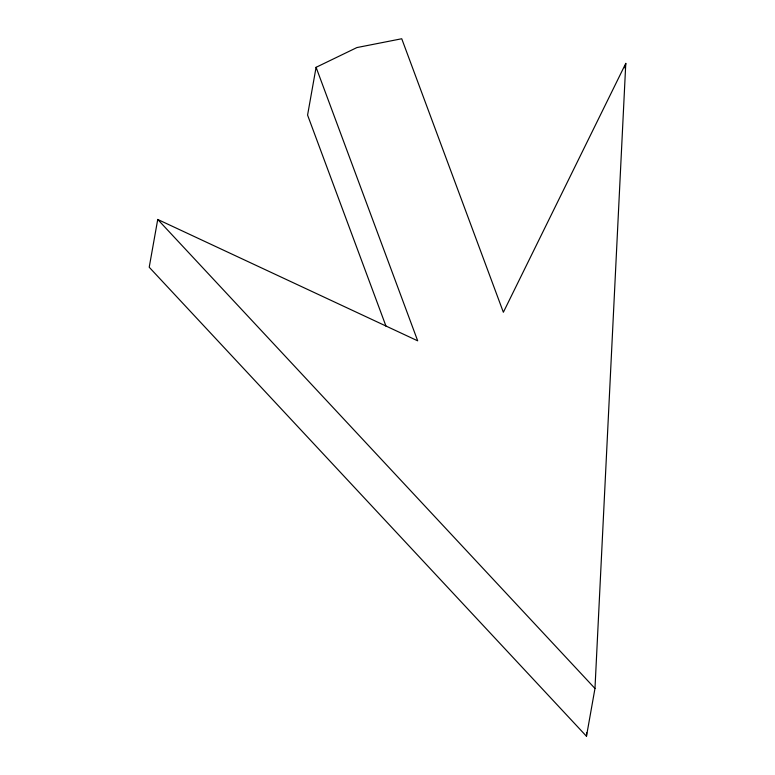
<?xml version="1.0" encoding="UTF-8"?>
<svg xmlns="http://www.w3.org/2000/svg" width="775" height="775" viewBox="0 0 775 775"><rect width="100%" height="100%" fill="white"/><g stroke="black" fill="none" stroke-linecap="round" stroke-linejoin="round"><path stroke-width="1.16" d="M586.472 736.25L594.977 688.471L625.783 63.395L503.363 312.267L401.741 38.75L356.887 47.575L316.084 67.309L417.696 340.835L157.732 219.461L149.217 267.239L586.472 736.25L586.646 732.627M316.084 67.309L307.578 115.087L385.998 326.188M624.95 68.064L625.783 63.395M157.732 219.461L594.977 688.471"/></g></svg>
